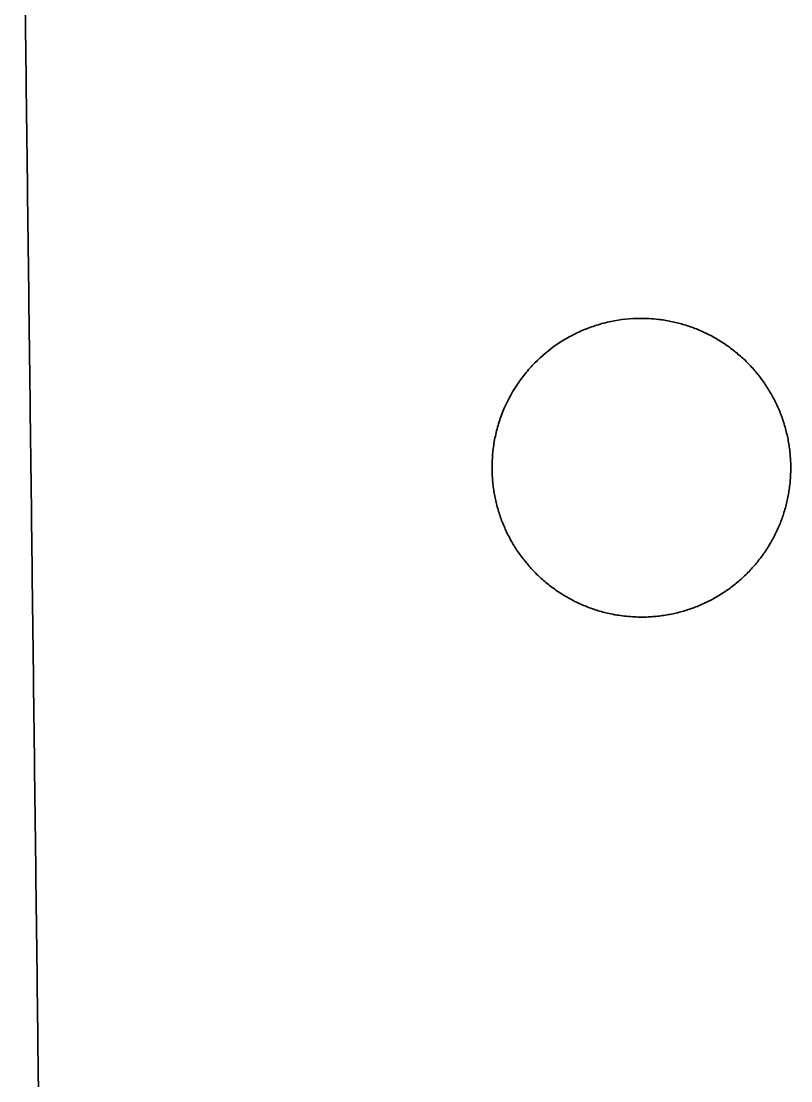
# Model space of a CAD drawing. Header units: millimetres. Extents: x 0 to 2561, y -987 to 790.
# Drawn here: x 173.3 to 268.6, y -725.2 to -594 of the extents above; entities that cross this region are included whole.
import ezdxf

# ---------------------------------------------------------------- set-up
doc = ezdxf.new("R2010")
doc.units = ezdxf.units.MM
doc.layers.add('Blocks', color=7, linetype='Continuous')
doc.layers.add('Blocks$Inner', color=7, linetype='Continuous', lineweight=25, true_color=0x007f00)
doc.layers.add('Blocks$Outline', color=7, linetype='Continuous', lineweight=35, true_color=0xff3f3f)

# ---------------------------------------------------------------- blocks, each defined once
blk = doc.blocks.new('Balcony Dining Bench Top')
at = {"layer": 'Blocks$Inner'}
for points, knots in [([(-490.38, -560.44), (-490.51, -560.44), (-490.64, -560.44), (-491.03, -560.45), (-491.29, -560.46), (-491.81, -560.5), (-492.07, -560.52), (-492.59, -560.58), (-492.85, -560.61), (-493.37, -560.69), (-493.62, -560.73), (-494.13, -560.83), (-494.39, -560.89), (-494.89, -561.01), (-495.14, -561.07), (-495.64, -561.22), (-495.88, -561.29), (-496.38, -561.45), (-496.62, -561.54), (-497.11, -561.72), (-497.35, -561.82), (-497.83, -562.02), (-498.07, -562.13), (-498.54, -562.36), (-498.77, -562.48), (-499.23, -562.72), (-499.46, -562.85), (-499.91, -563.11), (-500.13, -563.25), (-500.56, -563.53), (-500.78, -563.67), (-501.2, -563.97), (-501.41, -564.12), (-501.82, -564.44), (-502.02, -564.6), (-502.42, -564.94), (-502.62, -565.11), (-503, -565.46), (-503.19, -565.64), (-503.56, -566.01), (-503.75, -566.2), (-504.1, -566.58), (-504.27, -566.78), (-504.77, -567.37), (-505.09, -567.78), (-505.54, -568.41), (-505.69, -568.62), (-505.97, -569.06), (-506.11, -569.28), (-506.38, -569.72), (-506.5, -569.95), (-506.75, -570.41), (-506.87, -570.65), (-507.1, -571.11), (-507.21, -571.36), (-507.42, -571.83), (-507.52, -572.07), (-507.7, -572.56), (-507.79, -572.8), (-507.95, -573.29), (-508.03, -573.54), (-508.18, -574.04), (-508.24, -574.29), (-508.37, -574.79), (-508.42, -575.04), (-508.53, -575.55), (-508.57, -575.81), (-508.66, -576.32), (-508.69, -576.59), (-508.72, -576.84)], [87.154724, 87.154724, 87.154724, 87.154724, 87.544954, 87.544954, 88.325415, 88.325415, 89.105875, 89.105875, 89.88601, 89.88601, 90.666144, 90.666144, 91.446279, 91.446279, 92.226413, 92.226413, 93.006548, 93.006548, 93.786682, 93.786682, 94.566817, 94.566817, 95.346951, 95.346951, 96.126939, 96.126939, 96.906926, 96.906926, 97.686914, 97.686914, 98.466902, 98.466902, 99.24689, 99.24689, 100.026877, 100.026877, 100.806865, 100.806865, 101.586853, 101.586853, 102.366989, 102.366989, 103.147125, 103.147125, 104.707398, 104.707398, 105.487534, 105.487534, 106.26767, 106.26767, 107.047807, 107.047807, 107.827943, 107.827943, 108.608479, 108.608479, 109.389016, 109.389016, 110.169552, 110.169552, 110.950089, 110.950089, 111.730626, 111.730626, 112.511162, 112.511162, 113.291699, 113.291699, 114.072235, 114.072235, 114.072235, 114.072235]), ([(-471.99, -581.03), (-471.96, -580.71), (-471.93, -580.38), (-471.91, -580.06), (-471.89, -579.73), (-471.88, -579.4), (-471.87, -579.08), (-471.87, -578.82), (-471.87, -578.55), (-471.88, -578.3), (-471.89, -578.04), (-471.91, -577.77), (-471.93, -577.52), (-471.95, -577.26), (-471.97, -577), (-472, -576.74), (-472.03, -576.48), (-472.07, -576.23), (-472.11, -575.97), (-472.15, -575.72), (-472.2, -575.46), (-472.25, -575.21), (-472.3, -574.95), (-472.36, -574.7), (-472.42, -574.45), (-472.48, -574.2), (-472.55, -573.94), (-472.62, -573.69), (-472.7, -573.45), (-472.78, -573.19), (-472.86, -572.95), (-472.95, -572.7), (-473.04, -572.45), (-473.13, -572.21), (-473.22, -571.97), (-473.32, -571.72), (-473.43, -571.49), (-473.53, -571.25), (-473.64, -571.01), (-473.76, -570.78), (-473.87, -570.55), (-473.99, -570.32), (-474.11, -570.09), (-474.24, -569.86), (-474.36, -569.64), (-474.5, -569.42), (-474.63, -569.2), (-474.77, -568.97), (-474.91, -568.76), (-475.05, -568.54), (-475.2, -568.33), (-475.35, -568.12), (-475.5, -567.91), (-475.66, -567.69), (-475.82, -567.49), (-475.98, -567.29), (-476.15, -567.08), (-476.32, -566.88), (-476.49, -566.69), (-476.66, -566.49), (-476.84, -566.3), (-477.02, -566.11), (-477.2, -565.93), (-477.38, -565.74), (-477.57, -565.56), (-477.75, -565.39), (-477.95, -565.21), (-478.14, -565.04), (-478.33, -564.87), (-478.53, -564.7), (-478.73, -564.54), (-478.93, -564.38), (-479.14, -564.22), (-479.35, -564.06), (-479.56, -563.91), (-479.77, -563.76), (-479.98, -563.61), (-480.2, -563.46), (-480.42, -563.32), (-480.64, -563.19), (-480.87, -563.05), (-481.09, -562.92), (-481.32, -562.79), (-481.55, -562.66), (-481.77, -562.54), (-482, -562.42), (-482.24, -562.31), (-482.47, -562.2), (-482.7, -562.09), (-482.94, -561.98), (-483.18, -561.88), (-483.42, -561.78), (-483.66, -561.68), (-483.9, -561.59), (-484.14, -561.5), (-484.39, -561.42), (-484.63, -561.34), (-484.88, -561.26), (-485.13, -561.18), (-485.38, -561.11), (-485.63, -561.05), (-485.89, -560.98), (-486.14, -560.92), (-486.39, -560.86), (-486.65, -560.81), (-486.91, -560.76), (-487.16, -560.71), (-487.42, -560.67), (-487.68, -560.63), (-487.93, -560.59), (-488.19, -560.56), (-488.45, -560.53), (-488.7, -560.51), (-488.96, -560.49), (-489.22, -560.47), (-489.48, -560.46), (-489.74, -560.45), (-489.99, -560.44), (-490.13, -560.44), (-490.25, -560.44), (-490.38, -560.44)], [55.916959, 55.916959, 55.916959, 55.916959, 56.892257, 56.892257, 56.892257, 57.868673, 57.868673, 57.868673, 58.655007, 58.655007, 58.655007, 59.437125, 59.437125, 59.437125, 60.216468, 60.216468, 60.216468, 60.994433, 60.994433, 60.994433, 61.772393, 61.772393, 61.772393, 62.551723, 62.551723, 62.551723, 63.33382, 63.33382, 63.33382, 64.120124, 64.120124, 64.120124, 64.90642, 64.90642, 64.90642, 65.68849, 65.68849, 65.68849, 66.467775, 66.467775, 66.467775, 67.245671, 67.245671, 67.245671, 68.023553, 68.023553, 68.023553, 68.802796, 68.802796, 68.802796, 69.584796, 69.584796, 69.584796, 70.370996, 70.370996, 70.370996, 71.157131, 71.157131, 71.157131, 71.939031, 71.939031, 71.939031, 72.718138, 72.718138, 72.718138, 73.495851, 73.495851, 73.495851, 74.273545, 74.273545, 74.273545, 75.052596, 75.052596, 75.052596, 75.834402, 75.834402, 75.834402, 76.620407, 76.620407, 76.620407, 77.406177, 77.406177, 77.406177, 78.187713, 78.187713, 78.187713, 78.966458, 78.966458, 78.966458, 79.743811, 79.743811, 79.743811, 80.521149, 80.521149, 80.521149, 81.299848, 81.299848, 81.299848, 82.081308, 82.081308, 82.081308, 82.866974, 82.866974, 82.866974, 83.652296, 83.652296, 83.652296, 84.433397, 84.433397, 84.433397, 85.211719, 85.211719, 85.211719, 85.988661, 85.988661, 85.988661, 86.7656, 86.7656, 86.7656, 87.154724, 87.154724, 87.154724, 87.154724]), ([(-508.84, -579.1), (-508.83, -580.32), (-508.71, -581.53), (-508.4, -583.02), (-508.33, -583.31), (-508.18, -583.9), (-508.09, -584.19), (-507.82, -585.06), (-507.61, -585.62), (-507.15, -586.73), (-506.88, -587.27), (-506.45, -588.07), (-506.3, -588.33), (-505.98, -588.85), (-505.82, -589.11), (-504.96, -590.36), (-504.19, -591.29), (-502.9, -592.56), (-502.45, -592.96), (-501.5, -593.73), (-501.01, -594.08), (-499.5, -595.08), (-498.43, -595.64), (-496.75, -596.32), (-496.17, -596.52), (-495.01, -596.86), (-494.42, -597), (-493.24, -597.23), (-492.64, -597.31), (-491.47, -597.41), (-490.9, -597.44), (-490.32, -597.44)], [116.33351, 116.33351, 116.33351, 116.33351, 119.971026, 119.971026, 120.880405, 120.880405, 121.789785, 121.789785, 123.608543, 123.608543, 125.427301, 125.427301, 126.33668, 126.33668, 127.246059, 127.246059, 130.883576, 130.883576, 132.702334, 132.702334, 134.521092, 134.521092, 138.158609, 138.158609, 139.977367, 139.977367, 141.796125, 141.796125, 143.614883, 143.614883, 145.330359, 145.330359, 145.330359, 145.330359]), ([(-490.26, -597.44), (-490.02, -597.44), (-489.78, -597.43), (-489.54, -597.42), (-489.28, -597.41), (-489.02, -597.39), (-488.76, -597.37), (-488.5, -597.34), (-488.25, -597.32), (-487.99, -597.28), (-487.73, -597.25), (-487.48, -597.21), (-487.22, -597.17), (-486.97, -597.12), (-486.71, -597.07), (-486.46, -597.02), (-486.21, -596.96), (-485.96, -596.9), (-485.71, -596.84), (-485.46, -596.77), (-485.2, -596.7), (-484.96, -596.62), (-484.71, -596.55), (-484.45, -596.46), (-484.21, -596.38), (-483.97, -596.29), (-483.72, -596.2), (-483.48, -596.1), (-483.24, -596), (-482.99, -595.9), (-482.76, -595.79), (-482.52, -595.69), (-482.29, -595.57), (-482.06, -595.46), (-481.83, -595.34), (-481.6, -595.22), (-481.37, -595.09), (-481.15, -594.97), (-480.92, -594.84), (-480.7, -594.7), (-480.48, -594.57), (-480.26, -594.42), (-480.05, -594.28), (-479.83, -594.14), (-479.62, -593.98), (-479.41, -593.83), (-479.2, -593.68), (-478.99, -593.51), (-478.79, -593.35), (-478.59, -593.19), (-478.38, -593.02), (-478.19, -592.85), (-477.99, -592.68), (-477.8, -592.5), (-477.61, -592.32), (-477.42, -592.14), (-477.24, -591.96), (-477.06, -591.77), (-476.88, -591.58), (-476.7, -591.39), (-476.53, -591.2), (-476.36, -591.01), (-476.19, -590.81), (-476.03, -590.61), (-475.87, -590.41), (-475.71, -590.2), (-475.55, -589.99), (-475.4, -589.79), (-475.24, -589.57), (-475.1, -589.36), (-474.95, -589.14), (-474.81, -588.92), (-474.67, -588.7), (-474.53, -588.48), (-474.4, -588.25), (-474.27, -588.02), (-474.14, -587.8), (-474.02, -587.57), (-473.9, -587.34), (-473.78, -587.1), (-473.67, -586.87), (-473.56, -586.63), (-473.45, -586.4), (-473.35, -586.16), (-473.25, -585.92), (-473.15, -585.68), (-473.06, -585.44), (-472.97, -585.2), (-472.88, -584.95), (-472.8, -584.71), (-472.72, -584.46), (-472.64, -584.21), (-472.57, -583.96), (-472.5, -583.71), (-472.44, -583.46), (-472.37, -583.2), (-472.32, -582.95), (-472.25, -582.63), (-472.18, -582.3), (-472.13, -581.99), (-472.08, -581.67), (-472.03, -581.34), (-471.99, -581.03)], [29.06126, 29.06126, 29.06126, 29.06126, 29.781249, 29.781249, 29.781249, 30.561905, 30.561905, 30.561905, 31.339801, 31.339801, 31.339801, 32.116334, 32.116334, 32.116334, 32.892879, 32.892879, 32.892879, 33.67081, 33.67081, 33.67081, 34.451523, 34.451523, 34.451523, 35.23646, 35.23646, 35.23646, 36.021392, 36.021392, 36.021392, 36.802134, 36.802134, 36.802134, 37.580126, 37.580126, 37.580126, 38.356765, 38.356765, 38.356765, 39.133421, 39.133421, 39.133421, 39.911469, 39.911469, 39.911469, 40.692302, 40.692302, 40.692302, 41.47736, 41.47736, 41.47736, 42.262659, 42.262659, 42.262659, 43.043769, 43.043769, 43.043769, 43.822129, 43.822129, 43.822129, 44.599135, 44.599135, 44.599135, 45.376158, 45.376158, 45.376158, 46.154571, 46.154571, 46.154571, 46.935767, 46.935767, 46.935767, 47.721185, 47.721185, 47.721185, 48.506936, 48.506936, 48.506936, 49.288491, 49.288491, 49.288491, 50.067289, 50.067289, 50.067289, 50.844726, 50.844726, 50.844726, 51.622175, 51.622175, 51.622175, 52.401007, 52.401007, 52.401007, 53.182618, 53.182618, 53.182618, 53.968446, 53.968446, 53.968446, 54.944843, 54.944843, 54.944843, 55.916959, 55.916959, 55.916959, 55.916959]), ([(-589.23, -655.75), (-589.16, -655.75), (-589.08, -655.75), (-589, -655.75), (-588.75, -655.75), (-588.47, -655.74), (-588.18, -655.74), (-587.88, -655.74), (-587.57, -655.73), (-587.23, -655.73), (-586.9, -655.72), (-586.55, -655.72), (-586.18, -655.72), (-585.81, -655.71), (-585.43, -655.71), (-585.03, -655.7), (-584.64, -655.7), (-584.23, -655.69), (-583.81, -655.69), (-583.39, -655.68), (-582.96, -655.68), (-582.53, -655.67), (-582.09, -655.67), (-581.65, -655.66), (-581.2, -655.65), (-580.76, -655.65), (-580.31, -655.64), (-579.85, -655.64), (-577.11, -655.6), (-574.36, -655.57), (-571.61, -655.54), (-568.86, -655.5), (-566.11, -655.47), (-563.36, -655.44), (-557.87, -655.37), (-552.37, -655.3), (-546.88, -655.24), (-535.88, -655.1), (-524.89, -654.97), (-513.9, -654.83), (-502.91, -654.7), (-491.91, -654.56), (-480.92, -654.43), (-469.93, -654.3), (-458.94, -654.16), (-447.94, -654.03), (-436.95, -653.89), (-425.96, -653.76), (-414.97, -653.63), (-403.97, -653.49), (-392.98, -653.36), (-381.99, -653.22), (-371, -653.09), (-360, -652.95), (-349.01, -652.82), (-338.02, -652.69), (-327.03, -652.55), (-316.03, -652.42), (-305.04, -652.28), (-294.05, -652.15), (-283.06, -652.02), (-272.06, -651.88), (-261.07, -651.75), (-250.08, -651.61), (-239.09, -651.48), (-228.09, -651.34), (-217.1, -651.21), (-206.11, -651.08), (-195.12, -650.94), (-184.12, -650.81), (-183.66, -650.8), (-183.1, -650.8), (-182.64, -650.79), (-182.14, -650.78), (-181.65, -650.78), (-181.17, -650.77), (-180.69, -650.77), (-180.21, -650.76), (-179.74, -650.75), (-179.28, -650.75), (-178.83, -650.74), (-178.39, -650.74), (-177.95, -650.73), (-177.52, -650.73), (-177.12, -650.72), (-176.71, -650.72), (-176.33, -650.71), (-175.96, -650.71), (-175.6, -650.7), (-175.26, -650.7), (-174.94, -650.7), (-174.62, -650.69), (-174.33, -650.69), (-174.06, -650.69), (-173.79, -650.68), (-173.55, -650.68), (-173.34, -650.68), (-173.13, -650.68), (-172.95, -650.67), (-172.8, -650.67), (-172.65, -650.67), (-172.53, -650.67), (-172.45, -650.67), (-172.36, -650.67), (-172.3, -650.67), (-172.28, -650.67)], [19.73819, 19.73819, 19.73819, 19.73819, 20.156433, 20.156433, 20.156433, 21.51131, 21.51131, 21.51131, 22.867333, 22.867333, 22.867333, 24.223356, 24.223356, 24.223356, 25.578233, 25.578233, 25.578233, 26.934314, 26.934314, 26.934314, 28.290364, 28.290364, 28.290364, 29.645171, 29.645171, 29.645171, 31.001111, 31.001111, 31.001111, 39.250151, 39.250151, 39.250151, 47.499191, 47.499191, 47.499191, 63.99727, 63.99727, 63.99727, 96.993427, 96.993427, 96.993427, 129.989583, 129.989583, 129.989583, 162.98574, 162.98574, 162.98574, 195.981896, 195.981896, 195.981896, 228.978052, 228.978052, 228.978052, 261.974209, 261.974209, 261.974209, 294.970365, 294.970365, 294.970365, 327.966521, 327.966521, 327.966521, 360.962678, 360.962678, 360.962678, 393.958835, 393.958835, 393.958835, 426.954994, 426.954994, 426.954994, 428.445018, 428.445018, 428.445018, 429.933657, 429.933657, 429.933657, 431.423897, 431.423897, 431.423897, 432.914166, 432.914166, 432.914166, 434.402863, 434.402863, 434.402863, 435.89308, 435.89308, 435.89308, 437.383297, 437.383297, 437.383297, 438.871994, 438.871994, 438.871994, 440.362263, 440.362263, 440.362263, 441.852504, 441.852504, 441.852504, 443.341143, 443.341143, 443.341143, 444.831305, 444.831305, 444.831305, 444.831305])]:
    blk.add_open_spline(points, degree=3, knots=knots, dxfattribs=at)
for points in [[(-508.72, -576.84), (-508.81, -577.59), (-508.85, -578.34), (-508.84, -579.1)], [(-490.32, -597.44), (-490.3, -597.44), (-490.28, -597.44), (-490.26, -597.44)]]:
    blk.add_open_spline(points, degree=3, dxfattribs=at)
at = {"layer": 'Blocks$Outline'}
for points, knots in [([(-490.26, -597.44), (-490.28, -597.44), (-490.3, -597.44), (-490.32, -597.44), (-490.9, -597.44), (-491.47, -597.41), (-492.64, -597.31), (-493.24, -597.23), (-494.42, -597), (-495.01, -596.86), (-496.17, -596.52), (-496.75, -596.32), (-498.43, -595.64), (-499.5, -595.08), (-501.01, -594.08), (-501.5, -593.73), (-502.45, -592.96), (-502.9, -592.56), (-504.19, -591.29), (-504.96, -590.36), (-505.82, -589.11), (-505.98, -588.85), (-506.3, -588.33), (-506.45, -588.07), (-506.88, -587.27), (-507.15, -586.73), (-507.61, -585.62), (-507.82, -585.06), (-508.09, -584.19), (-508.18, -583.9), (-508.33, -583.31), (-508.4, -583.02), (-508.71, -581.53), (-508.83, -580.32), (-508.84, -579.1), (-508.85, -578.34), (-508.81, -577.59), (-508.72, -576.84), (-508.69, -576.59), (-508.66, -576.32), (-508.57, -575.81), (-508.53, -575.55), (-508.42, -575.04), (-508.37, -574.79), (-508.24, -574.29), (-508.18, -574.04), (-508.03, -573.54), (-507.95, -573.29), (-507.79, -572.8), (-507.7, -572.56), (-507.52, -572.07), (-507.42, -571.83), (-507.21, -571.36), (-507.1, -571.11), (-506.87, -570.65), (-506.75, -570.41), (-506.5, -569.95), (-506.38, -569.72), (-506.11, -569.28), (-505.97, -569.06), (-505.69, -568.62), (-505.54, -568.41), (-505.09, -567.78), (-504.77, -567.37), (-504.27, -566.78), (-504.1, -566.58), (-503.75, -566.2), (-503.56, -566.01), (-503.19, -565.64), (-503, -565.46), (-502.62, -565.11), (-502.42, -564.94), (-502.02, -564.6), (-501.82, -564.44), (-501.41, -564.12), (-501.2, -563.97), (-500.78, -563.67), (-500.56, -563.53), (-500.13, -563.25), (-499.91, -563.11), (-499.46, -562.85), (-499.23, -562.72), (-498.77, -562.48), (-498.54, -562.36), (-498.07, -562.13), (-497.83, -562.02), (-497.35, -561.82), (-497.11, -561.72), (-496.62, -561.54), (-496.38, -561.45), (-495.88, -561.29), (-495.64, -561.22), (-495.14, -561.07), (-494.89, -561.01), (-494.39, -560.89), (-494.13, -560.83), (-493.62, -560.73), (-493.37, -560.69), (-492.85, -560.61), (-492.59, -560.58), (-492.07, -560.52), (-491.81, -560.5), (-491.29, -560.46), (-491.03, -560.45), (-490.64, -560.44), (-490.51, -560.44), (-490.38, -560.44), (-490.25, -560.44), (-490.13, -560.44), (-489.99, -560.44), (-489.74, -560.45), (-489.48, -560.46), (-489.22, -560.47), (-488.96, -560.49), (-488.7, -560.51), (-488.45, -560.53), (-488.19, -560.56), (-487.93, -560.59), (-487.68, -560.63), (-487.42, -560.67), (-487.16, -560.71), (-486.91, -560.76), (-486.65, -560.81), (-486.39, -560.86), (-486.14, -560.92), (-485.89, -560.98), (-485.63, -561.05), (-485.38, -561.11), (-485.13, -561.18), (-484.88, -561.26), (-484.63, -561.34), (-484.39, -561.42), (-484.14, -561.5), (-483.9, -561.59), (-483.66, -561.68), (-483.42, -561.78), (-483.18, -561.88), (-482.94, -561.98), (-482.7, -562.09), (-482.47, -562.2), (-482.24, -562.31), (-482, -562.42), (-481.77, -562.54), (-481.55, -562.66), (-481.32, -562.79), (-481.09, -562.92), (-480.87, -563.05), (-480.64, -563.19), (-480.42, -563.32), (-480.2, -563.46), (-479.98, -563.61), (-479.77, -563.76), (-479.56, -563.91), (-479.35, -564.06), (-479.14, -564.22), (-478.93, -564.38), (-478.73, -564.54), (-478.53, -564.7), (-478.33, -564.87), (-478.14, -565.04), (-477.95, -565.21), (-477.75, -565.39), (-477.57, -565.56), (-477.38, -565.74), (-477.2, -565.93), (-477.02, -566.11), (-476.84, -566.3), (-476.66, -566.49), (-476.49, -566.69), (-476.32, -566.88), (-476.15, -567.08), (-475.98, -567.29), (-475.82, -567.49), (-475.66, -567.69), (-475.5, -567.91), (-475.35, -568.12), (-475.2, -568.33), (-475.05, -568.54), (-474.91, -568.76), (-474.77, -568.97), (-474.63, -569.2), (-474.5, -569.42), (-474.36, -569.64), (-474.24, -569.86), (-474.11, -570.09), (-473.99, -570.32), (-473.87, -570.55), (-473.76, -570.78), (-473.64, -571.01), (-473.53, -571.25), (-473.43, -571.49), (-473.32, -571.72), (-473.22, -571.97), (-473.13, -572.21), (-473.04, -572.45), (-472.95, -572.7), (-472.86, -572.95), (-472.78, -573.19), (-472.7, -573.45), (-472.62, -573.69), (-472.55, -573.94), (-472.48, -574.2), (-472.42, -574.45), (-472.36, -574.7), (-472.3, -574.95), (-472.25, -575.21), (-472.2, -575.46), (-472.15, -575.72), (-472.11, -575.97), (-472.07, -576.23), (-472.03, -576.48), (-472, -576.74), (-471.97, -577), (-471.95, -577.26), (-471.93, -577.52), (-471.91, -577.77), (-471.89, -578.04), (-471.88, -578.3), (-471.87, -578.55), (-471.87, -578.82), (-471.87, -579.08), (-471.88, -579.4), (-471.89, -579.73), (-471.91, -580.06), (-471.93, -580.38), (-471.96, -580.71), (-471.99, -581.03), (-472.03, -581.34), (-472.08, -581.67), (-472.13, -581.99), (-472.18, -582.3), (-472.25, -582.63), (-472.32, -582.95), (-472.37, -583.2), (-472.44, -583.46), (-472.5, -583.71), (-472.57, -583.96), (-472.64, -584.21), (-472.72, -584.46), (-472.8, -584.71), (-472.88, -584.95), (-472.97, -585.2), (-473.06, -585.44), (-473.15, -585.68), (-473.25, -585.92), (-473.35, -586.16), (-473.45, -586.4), (-473.56, -586.63), (-473.67, -586.87), (-473.78, -587.1), (-473.9, -587.34), (-474.02, -587.57), (-474.14, -587.8), (-474.27, -588.02), (-474.4, -588.25), (-474.53, -588.48), (-474.67, -588.7), (-474.81, -588.92), (-474.95, -589.14), (-475.1, -589.36), (-475.24, -589.57), (-475.4, -589.79), (-475.55, -589.99), (-475.71, -590.2), (-475.87, -590.41), (-476.03, -590.61), (-476.19, -590.81), (-476.36, -591.01), (-476.53, -591.2), (-476.7, -591.39), (-476.88, -591.58), (-477.06, -591.77), (-477.24, -591.96), (-477.42, -592.14), (-477.61, -592.32), (-477.8, -592.5), (-477.99, -592.68), (-478.19, -592.85), (-478.38, -593.02), (-478.59, -593.19), (-478.79, -593.35), (-478.99, -593.51), (-479.2, -593.68), (-479.41, -593.83), (-479.62, -593.98), (-479.83, -594.14), (-480.05, -594.28), (-480.26, -594.42), (-480.48, -594.57), (-480.7, -594.7), (-480.92, -594.84), (-481.15, -594.97), (-481.37, -595.09), (-481.6, -595.22), (-481.83, -595.34), (-482.06, -595.46), (-482.29, -595.57), (-482.52, -595.69), (-482.76, -595.79), (-482.99, -595.9), (-483.24, -596), (-483.48, -596.1), (-483.72, -596.2), (-483.97, -596.29), (-484.21, -596.38), (-484.45, -596.46), (-484.71, -596.55), (-484.96, -596.62), (-485.2, -596.7), (-485.46, -596.77), (-485.71, -596.84), (-485.96, -596.9), (-486.21, -596.96), (-486.46, -597.02), (-486.71, -597.07), (-486.97, -597.12), (-487.22, -597.17), (-487.48, -597.21), (-487.73, -597.25), (-487.99, -597.28), (-488.25, -597.32), (-488.5, -597.34), (-488.76, -597.37), (-489.02, -597.39), (-489.28, -597.41), (-489.54, -597.42), (-489.78, -597.43), (-490.02, -597.44), (-490.26, -597.44)], [-145.39477, -145.39477, -145.39477, -145.39477, -145.330359, -145.330359, -145.330359, -143.614883, -143.614883, -141.796125, -141.796125, -139.977367, -139.977367, -138.158609, -138.158609, -134.521092, -134.521092, -132.702334, -132.702334, -130.883576, -130.883576, -127.246059, -127.246059, -126.33668, -126.33668, -125.427301, -125.427301, -123.608543, -123.608543, -121.789785, -121.789785, -120.880405, -120.880405, -119.971026, -119.971026, -116.33351, -116.33351, -116.33351, -114.072235, -114.072235, -114.072235, -113.291699, -113.291699, -112.511162, -112.511162, -111.730626, -111.730626, -110.950089, -110.950089, -110.169552, -110.169552, -109.389016, -109.389016, -108.608479, -108.608479, -107.827943, -107.827943, -107.047807, -107.047807, -106.26767, -106.26767, -105.487534, -105.487534, -104.707398, -104.707398, -103.147125, -103.147125, -102.366989, -102.366989, -101.586853, -101.586853, -100.806865, -100.806865, -100.026877, -100.026877, -99.24689, -99.24689, -98.466902, -98.466902, -97.686914, -97.686914, -96.906926, -96.906926, -96.126939, -96.126939, -95.346951, -95.346951, -94.566817, -94.566817, -93.786682, -93.786682, -93.006548, -93.006548, -92.226413, -92.226413, -91.446279, -91.446279, -90.666144, -90.666144, -89.88601, -89.88601, -89.105875, -89.105875, -88.325415, -88.325415, -87.544954, -87.544954, -87.154724, -87.154724, -87.154724, -86.7656, -86.7656, -86.7656, -85.988661, -85.988661, -85.988661, -85.211719, -85.211719, -85.211719, -84.433397, -84.433397, -84.433397, -83.652296, -83.652296, -83.652296, -82.866974, -82.866974, -82.866974, -82.081308, -82.081308, -82.081308, -81.299848, -81.299848, -81.299848, -80.521149, -80.521149, -80.521149, -79.743811, -79.743811, -79.743811, -78.966458, -78.966458, -78.966458, -78.187713, -78.187713, -78.187713, -77.406177, -77.406177, -77.406177, -76.620407, -76.620407, -76.620407, -75.834402, -75.834402, -75.834402, -75.052596, -75.052596, -75.052596, -74.273545, -74.273545, -74.273545, -73.495851, -73.495851, -73.495851, -72.718138, -72.718138, -72.718138, -71.939031, -71.939031, -71.939031, -71.157131, -71.157131, -71.157131, -70.370996, -70.370996, -70.370996, -69.584796, -69.584796, -69.584796, -68.802796, -68.802796, -68.802796, -68.023553, -68.023553, -68.023553, -67.245671, -67.245671, -67.245671, -66.467775, -66.467775, -66.467775, -65.68849, -65.68849, -65.68849, -64.90642, -64.90642, -64.90642, -64.120124, -64.120124, -64.120124, -63.33382, -63.33382, -63.33382, -62.551723, -62.551723, -62.551723, -61.772393, -61.772393, -61.772393, -60.994433, -60.994433, -60.994433, -60.216468, -60.216468, -60.216468, -59.437125, -59.437125, -59.437125, -58.655007, -58.655007, -58.655007, -57.868673, -57.868673, -57.868673, -56.892257, -56.892257, -56.892257, -55.916959, -55.916959, -55.916959, -54.944843, -54.944843, -54.944843, -53.968446, -53.968446, -53.968446, -53.182618, -53.182618, -53.182618, -52.401007, -52.401007, -52.401007, -51.622175, -51.622175, -51.622175, -50.844726, -50.844726, -50.844726, -50.067289, -50.067289, -50.067289, -49.288491, -49.288491, -49.288491, -48.506936, -48.506936, -48.506936, -47.721185, -47.721185, -47.721185, -46.935767, -46.935767, -46.935767, -46.154571, -46.154571, -46.154571, -45.376158, -45.376158, -45.376158, -44.599135, -44.599135, -44.599135, -43.822129, -43.822129, -43.822129, -43.043769, -43.043769, -43.043769, -42.262659, -42.262659, -42.262659, -41.47736, -41.47736, -41.47736, -40.692302, -40.692302, -40.692302, -39.911469, -39.911469, -39.911469, -39.133421, -39.133421, -39.133421, -38.356765, -38.356765, -38.356765, -37.580126, -37.580126, -37.580126, -36.802134, -36.802134, -36.802134, -36.021392, -36.021392, -36.021392, -35.23646, -35.23646, -35.23646, -34.451523, -34.451523, -34.451523, -33.67081, -33.67081, -33.67081, -32.892879, -32.892879, -32.892879, -32.116334, -32.116334, -32.116334, -31.339801, -31.339801, -31.339801, -30.561905, -30.561905, -30.561905, -29.781249, -29.781249, -29.781249, -29.06126, -29.06126, -29.06126, -29.06126]), ([(-576.65, -655.6), (-574.97, -655.58), (-573.29, -655.56), (-571.61, -655.54), (-568.86, -655.5), (-566.11, -655.47), (-563.36, -655.44), (-557.87, -655.37), (-552.37, -655.3), (-546.88, -655.24), (-535.88, -655.1), (-524.89, -654.97), (-513.9, -654.83), (-502.91, -654.7), (-491.91, -654.56), (-480.92, -654.43), (-469.93, -654.3), (-458.94, -654.16), (-447.94, -654.03), (-436.95, -653.89), (-425.96, -653.76), (-414.97, -653.63), (-403.97, -653.49), (-392.98, -653.36), (-381.99, -653.22), (-371, -653.09), (-360, -652.95), (-349.01, -652.82), (-338.02, -652.69), (-327.03, -652.55), (-316.03, -652.42), (-305.04, -652.28), (-294.05, -652.15), (-283.06, -652.02), (-272.06, -651.88), (-261.07, -651.75), (-250.08, -651.61), (-239.09, -651.48), (-228.09, -651.34), (-217.1, -651.21), (-209.64, -651.12), (-202.17, -651.03), (-194.71, -650.94)], [34.209075, 34.209075, 34.209075, 34.209075, 39.250151, 39.250151, 39.250151, 47.499191, 47.499191, 47.499191, 63.99727, 63.99727, 63.99727, 96.993427, 96.993427, 96.993427, 129.989583, 129.989583, 129.989583, 162.98574, 162.98574, 162.98574, 195.981896, 195.981896, 195.981896, 228.978052, 228.978052, 228.978052, 261.974209, 261.974209, 261.974209, 294.970365, 294.970365, 294.970365, 327.966521, 327.966521, 327.966521, 360.962678, 360.962678, 360.962678, 393.958835, 393.958835, 393.958835, 416.35979, 416.35979, 416.35979, 416.35979])]:
    blk.add_open_spline(points, degree=3, knots=knots, dxfattribs=at)

msp = doc.modelspace()

# ---------------------------------------------------------------- block references
at = {"layer": 'Blocks', "rotation": 270.0000000000012}
msp.add_blockref('Balcony Dining Bench Top', (829.06, -1139.66), dxfattribs=at)

doc.saveas('drawing.dxf')
